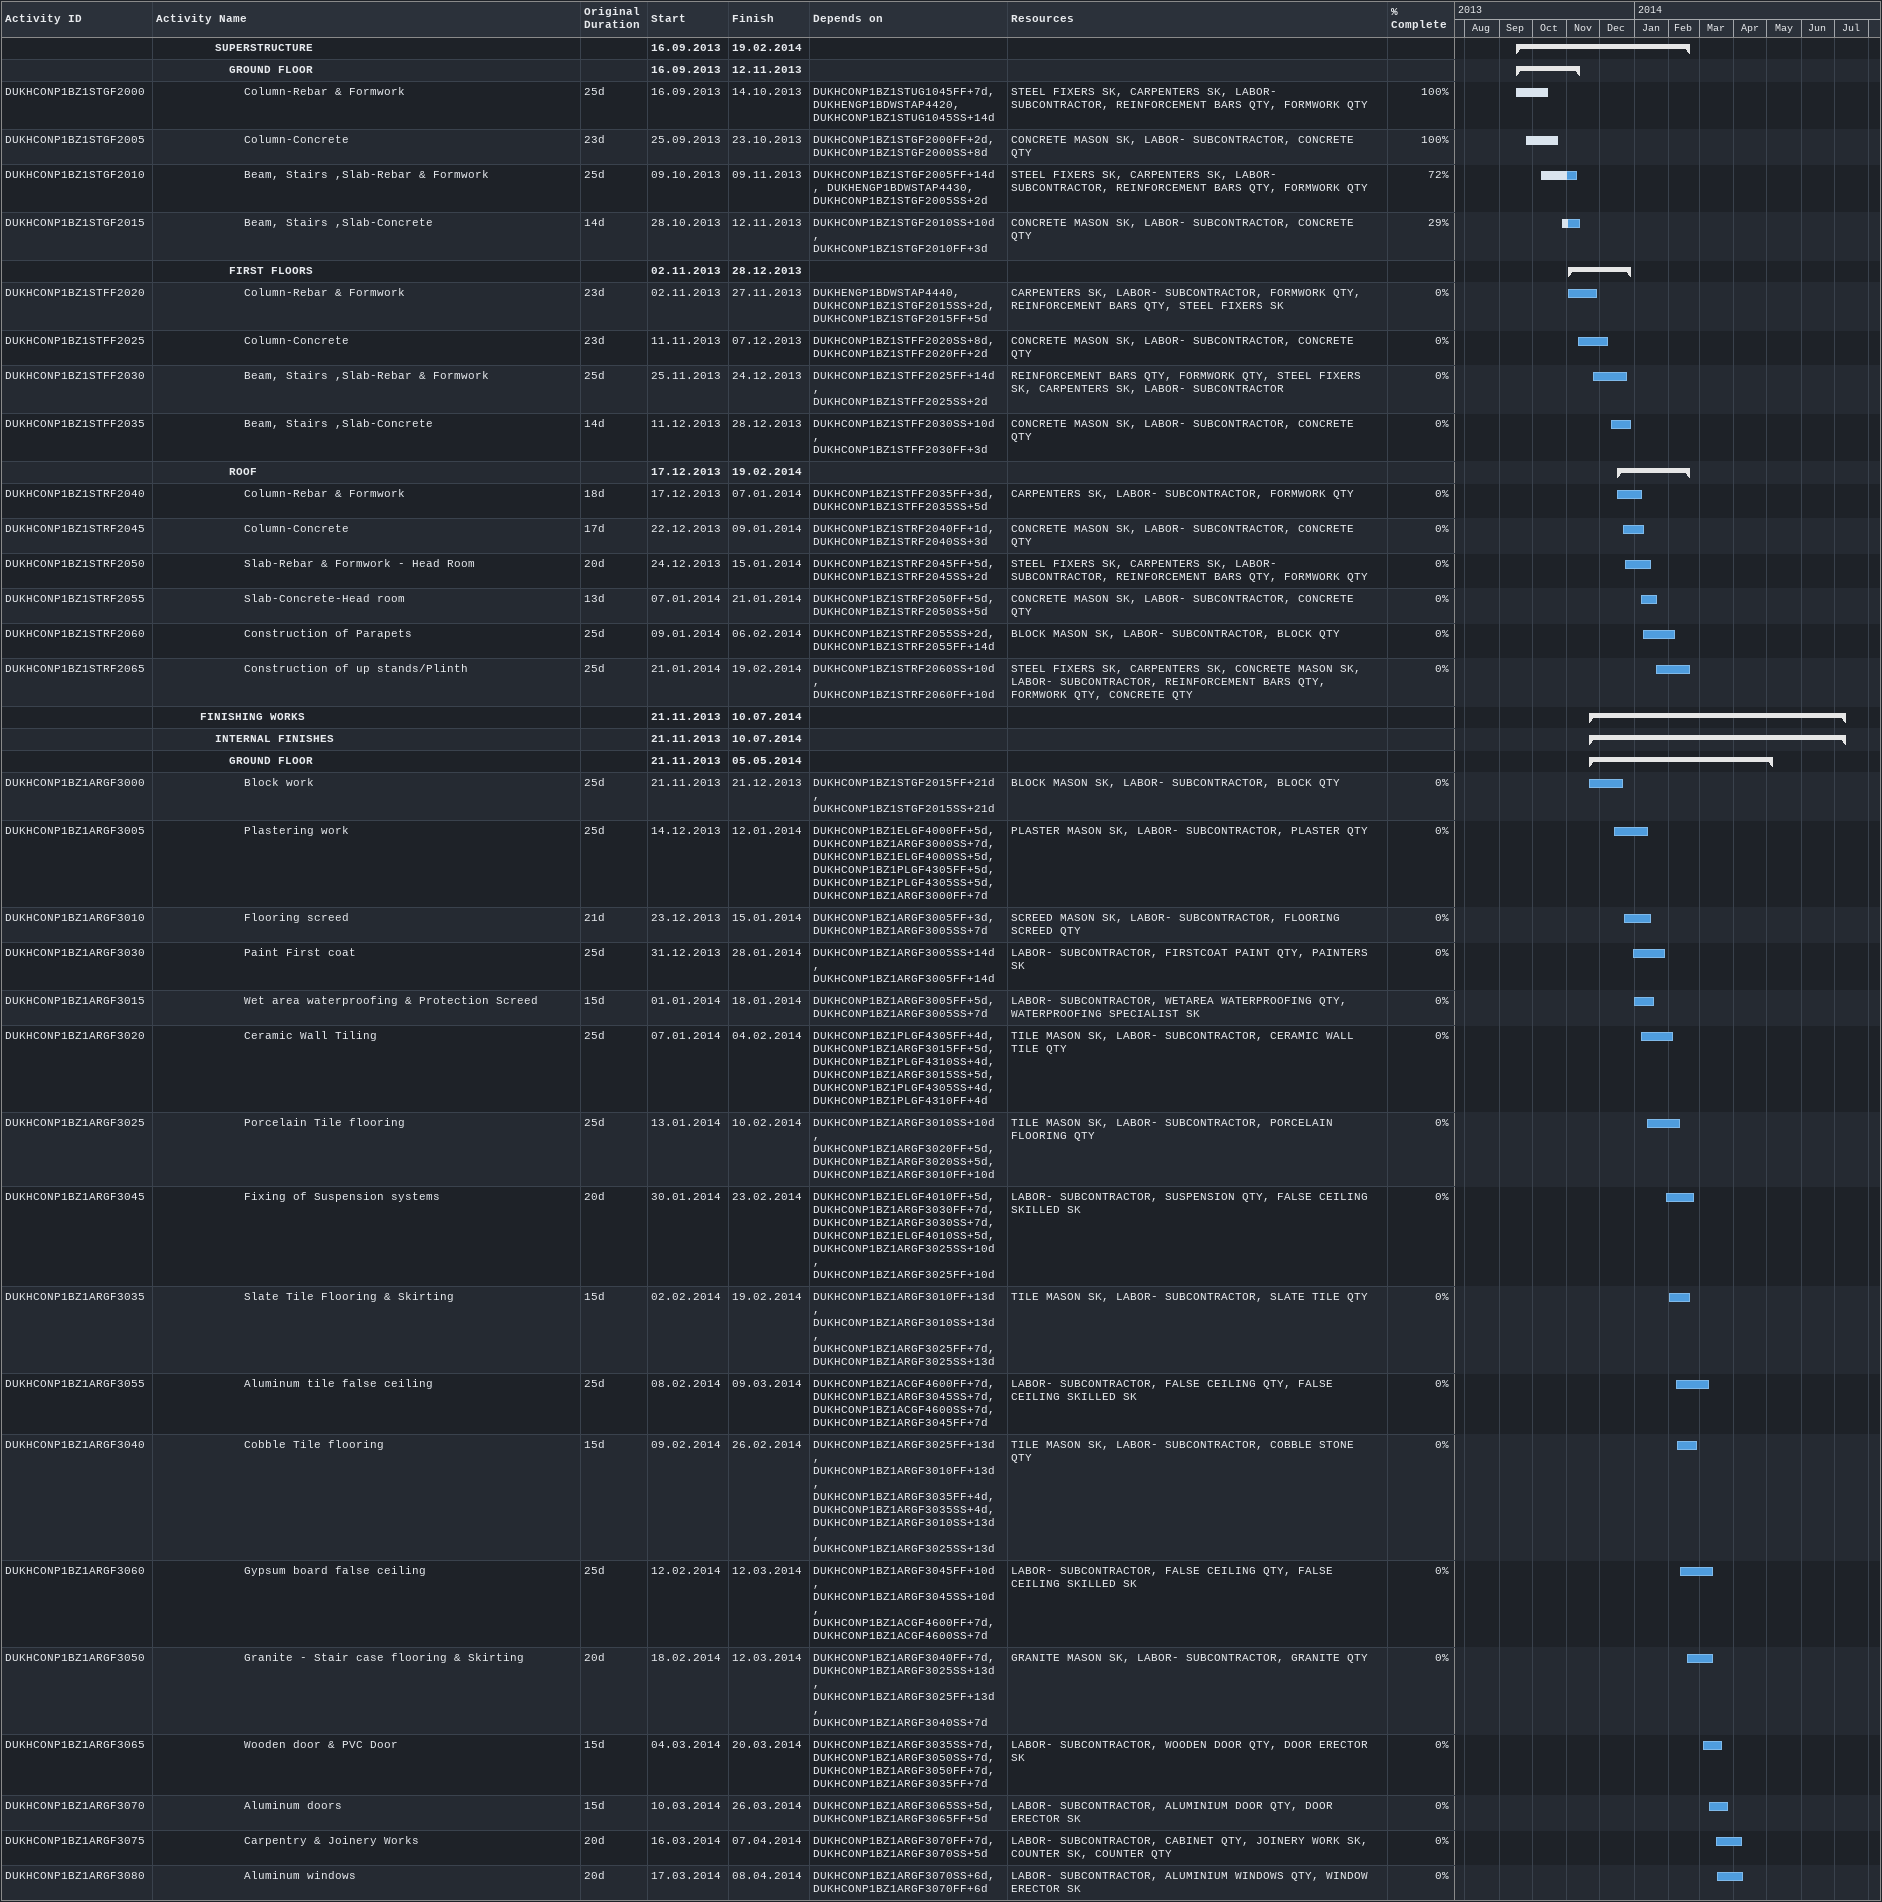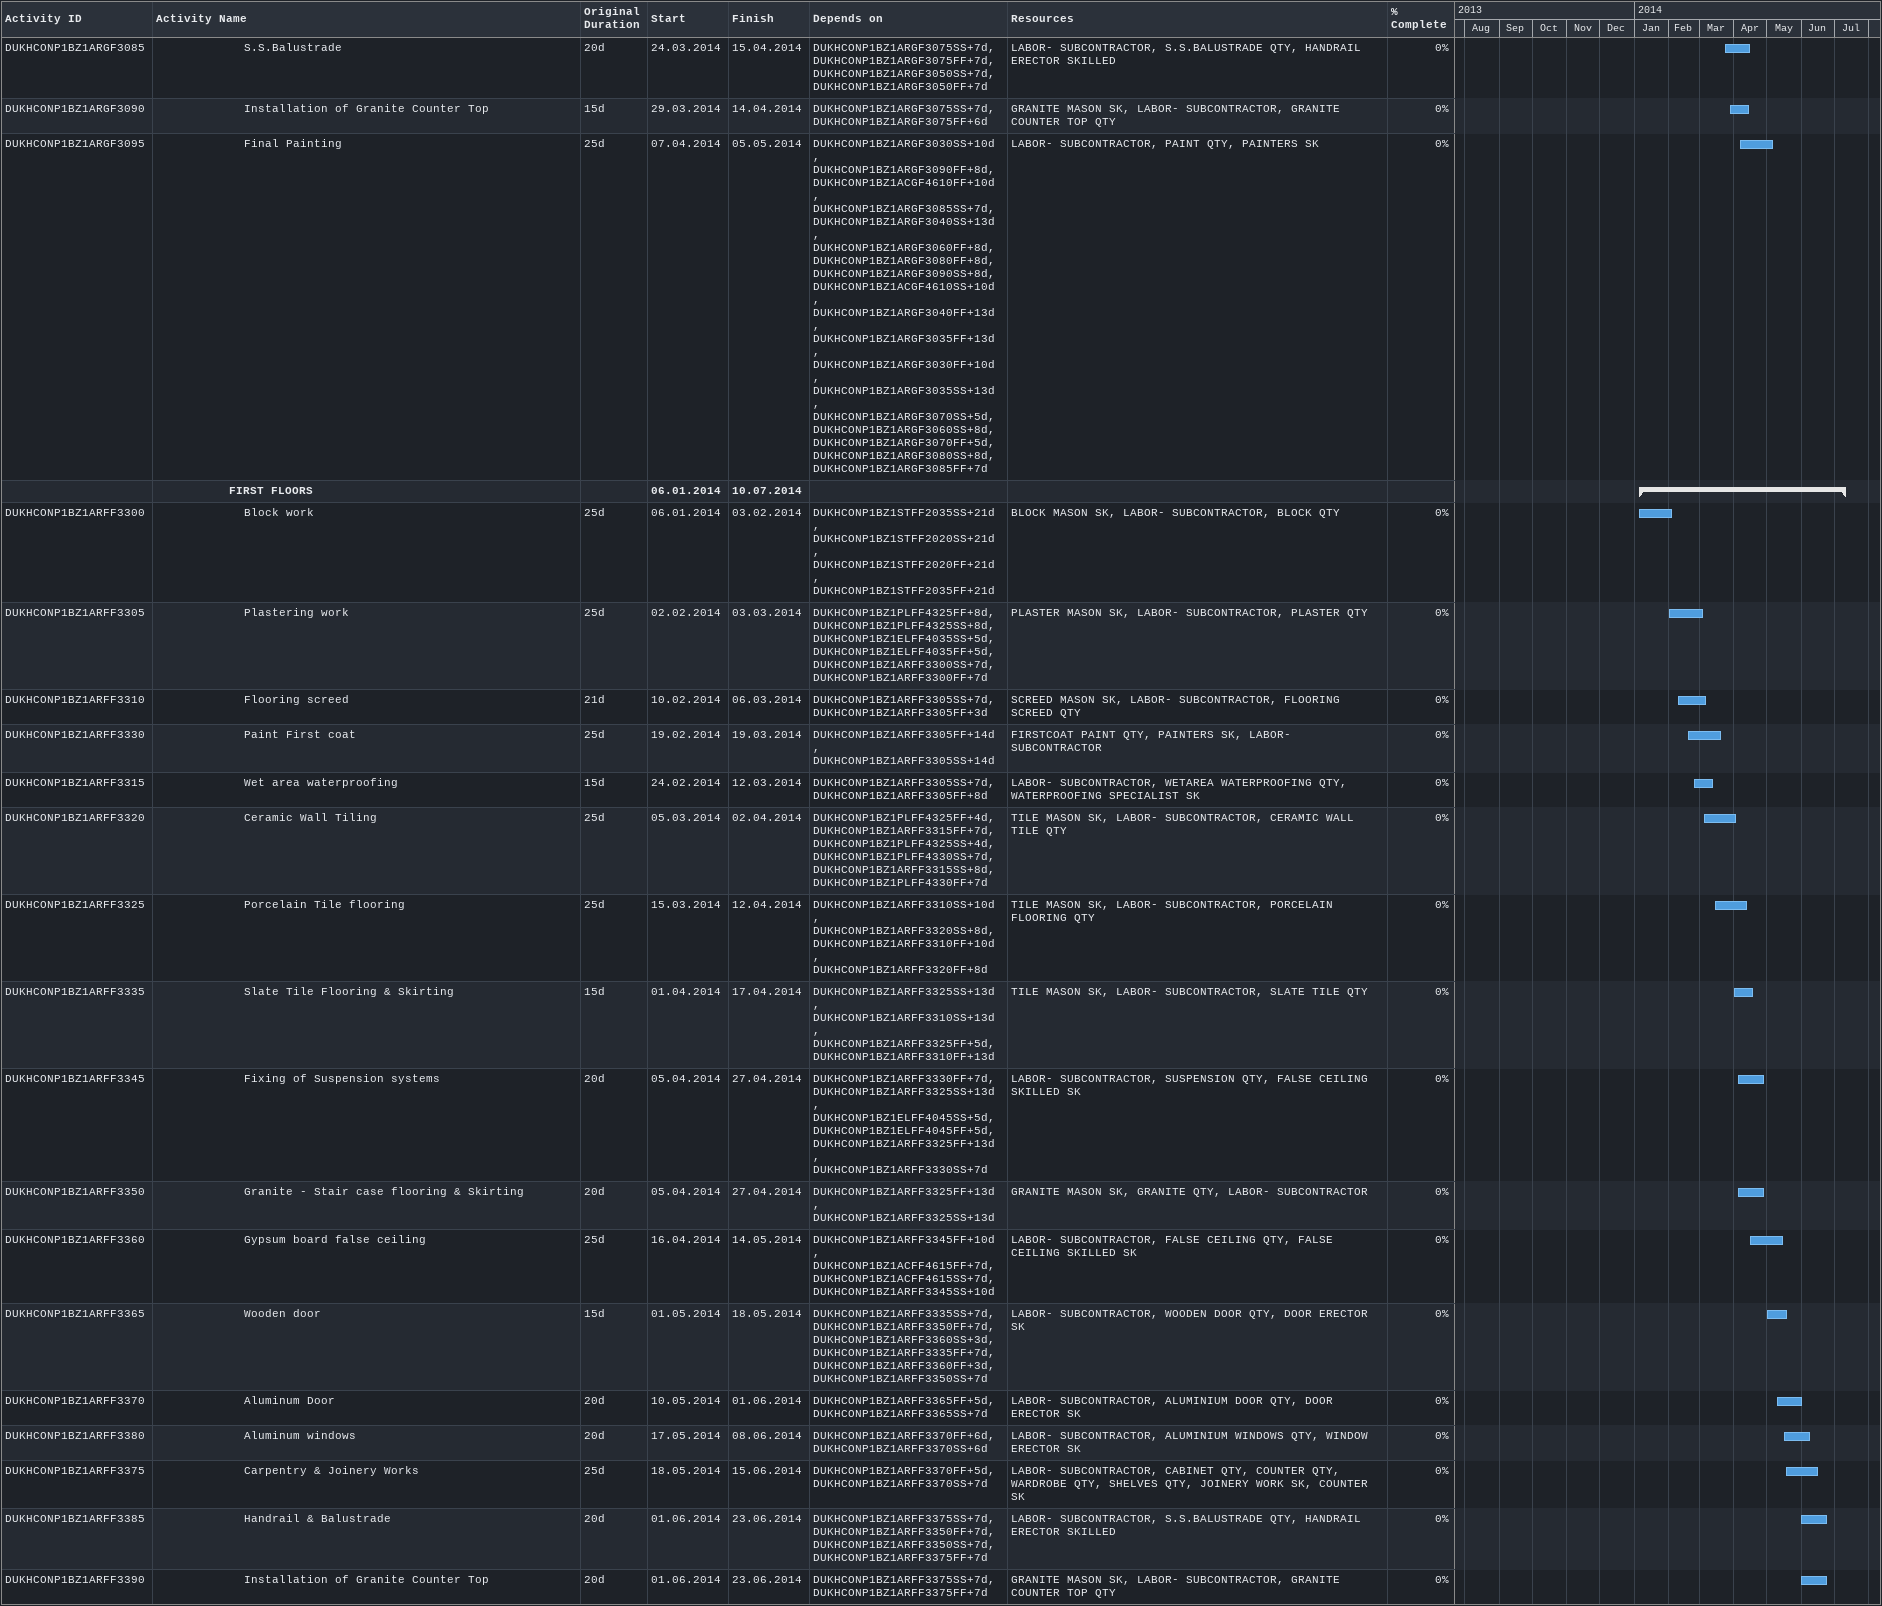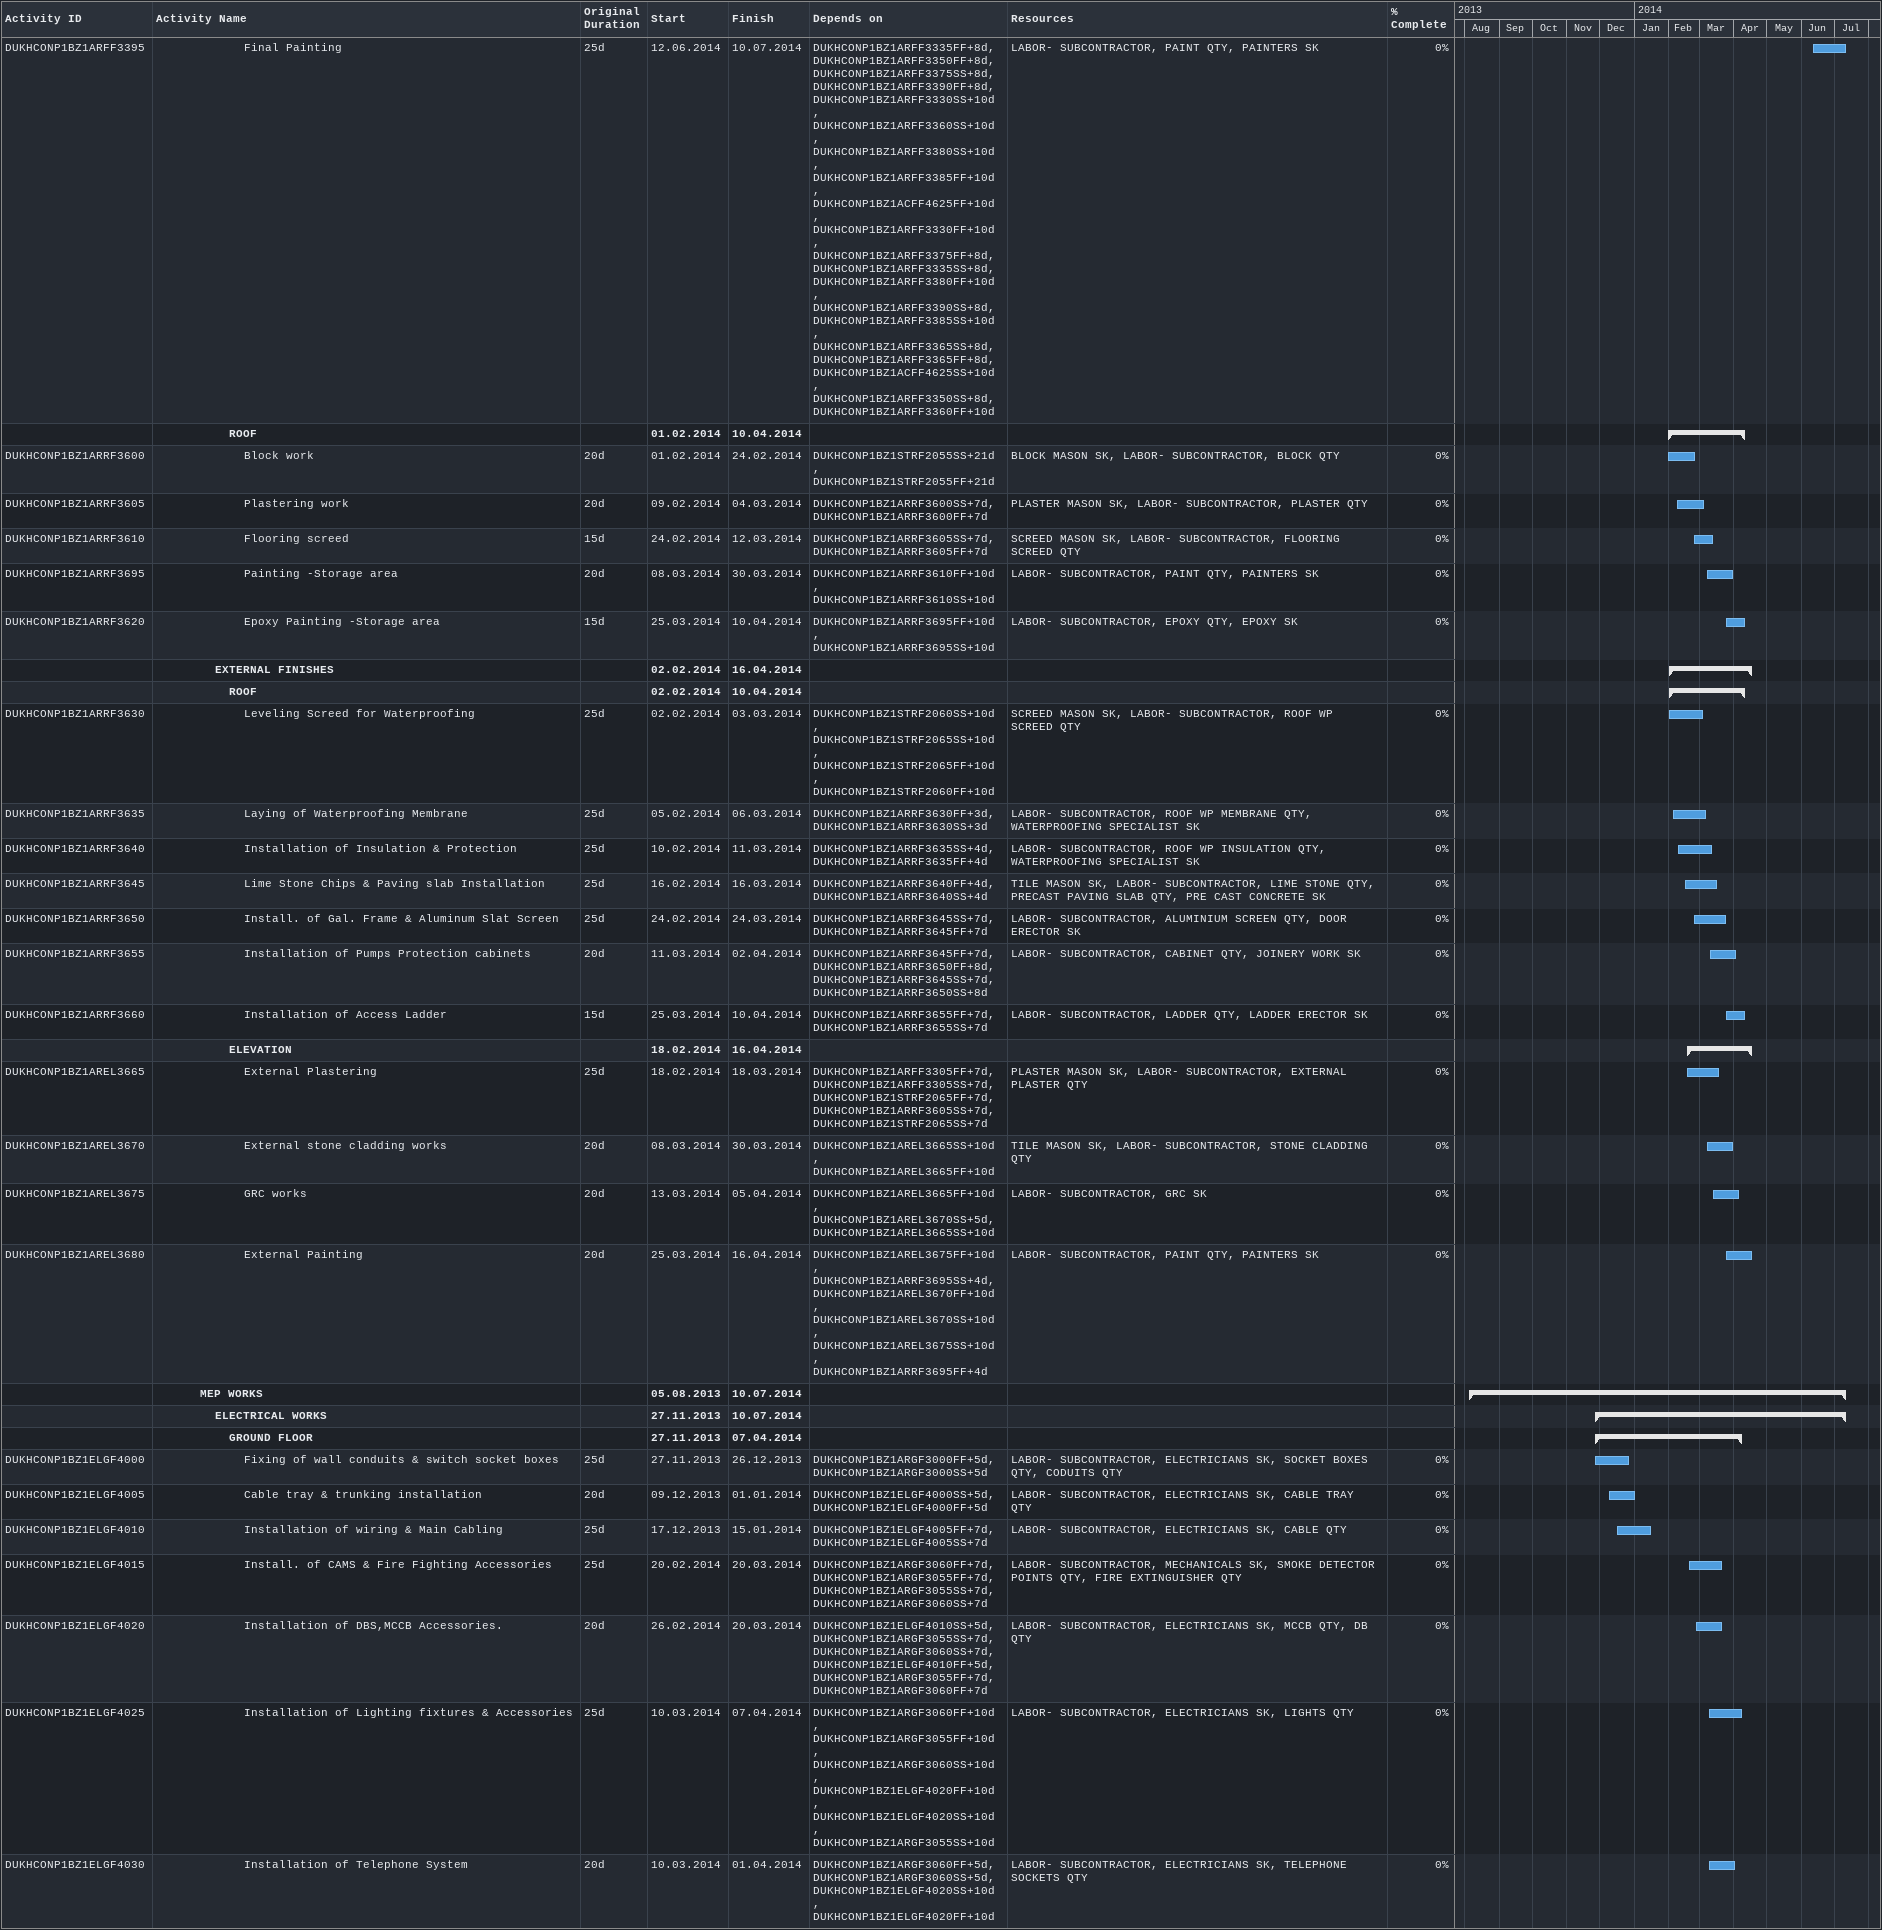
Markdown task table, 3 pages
| ID | Level | Task | Original duration | Start | Finish | Predecessors | Resources | % complete |
|---|---|---|---|---|---|---|---|---|
|  | 5 | **SUPERSTRUCTURE** |  | 2013-09-16 | 2014-02-19 |  |  |  |
|  | 6 | **GROUND FLOOR** |  | 2013-09-16 | 2013-11-12 |  |  |  |
| DUKHCONP1BZ1STGF2000 | 7 | Column-Rebar & Formwork | 25d | 2013-09-16 | 2013-10-14 | DUKHCONP1BZ1STUG1045FF+7d, DUKHENGP1BDWSTAP4420, DUKHCONP1BZ1STUG1045SS+14d | STEEL FIXERS SK, CARPENTERS SK, LABOR- SUBCONTRACTOR, REINFORCEMENT BARS QTY, FORMWORK QTY | 100 |
| DUKHCONP1BZ1STGF2005 | 7 | Column-Concrete | 23d | 2013-09-25 | 2013-10-23 | DUKHCONP1BZ1STGF2000FF+2d, DUKHCONP1BZ1STGF2000SS+8d | CONCRETE MASON SK, LABOR- SUBCONTRACTOR, CONCRETE QTY | 100 |
| DUKHCONP1BZ1STGF2010 | 7 | Beam, Stairs ,Slab-Rebar & Formwork | 25d | 2013-10-09 | 2013-11-09 | DUKHCONP1BZ1STGF2005FF+14d, DUKHENGP1BDWSTAP4430, DUKHCONP1BZ1STGF2005SS+2d | STEEL FIXERS SK, CARPENTERS SK, LABOR- SUBCONTRACTOR, REINFORCEMENT BARS QTY, FORMWORK QTY | 72 |
| DUKHCONP1BZ1STGF2015 | 7 | Beam, Stairs ,Slab-Concrete | 14d | 2013-10-28 | 2013-11-12 | DUKHCONP1BZ1STGF2010SS+10d, DUKHCONP1BZ1STGF2010FF+3d | CONCRETE MASON SK, LABOR- SUBCONTRACTOR, CONCRETE QTY | 29 |
|  | 6 | **FIRST FLOORS** |  | 2013-11-02 | 2013-12-28 |  |  |  |
| DUKHCONP1BZ1STFF2020 | 7 | Column-Rebar & Formwork | 23d | 2013-11-02 | 2013-11-27 | DUKHENGP1BDWSTAP4440, DUKHCONP1BZ1STGF2015SS+2d, DUKHCONP1BZ1STGF2015FF+5d | CARPENTERS SK, LABOR- SUBCONTRACTOR, FORMWORK QTY, REINFORCEMENT BARS QTY, STEEL FIXERS SK | 0 |
| DUKHCONP1BZ1STFF2025 | 7 | Column-Concrete | 23d | 2013-11-11 | 2013-12-07 | DUKHCONP1BZ1STFF2020SS+8d, DUKHCONP1BZ1STFF2020FF+2d | CONCRETE MASON SK, LABOR- SUBCONTRACTOR, CONCRETE QTY | 0 |
| DUKHCONP1BZ1STFF2030 | 7 | Beam, Stairs ,Slab-Rebar & Formwork | 25d | 2013-11-25 | 2013-12-24 | DUKHCONP1BZ1STFF2025FF+14d, DUKHCONP1BZ1STFF2025SS+2d | REINFORCEMENT BARS QTY, FORMWORK QTY, STEEL FIXERS SK, CARPENTERS SK, LABOR- SUBCONTRACTOR | 0 |
| DUKHCONP1BZ1STFF2035 | 7 | Beam, Stairs ,Slab-Concrete | 14d | 2013-12-11 | 2013-12-28 | DUKHCONP1BZ1STFF2030SS+10d, DUKHCONP1BZ1STFF2030FF+3d | CONCRETE MASON SK, LABOR- SUBCONTRACTOR, CONCRETE QTY | 0 |
|  | 6 | **ROOF** |  | 2013-12-17 | 2014-02-19 |  |  |  |
| DUKHCONP1BZ1STRF2040 | 7 | Column-Rebar & Formwork | 18d | 2013-12-17 | 2014-01-07 | DUKHCONP1BZ1STFF2035FF+3d, DUKHCONP1BZ1STFF2035SS+5d | CARPENTERS SK, LABOR- SUBCONTRACTOR, FORMWORK QTY | 0 |
| DUKHCONP1BZ1STRF2045 | 7 | Column-Concrete | 17d | 2013-12-22 | 2014-01-09 | DUKHCONP1BZ1STRF2040FF+1d, DUKHCONP1BZ1STRF2040SS+3d | CONCRETE MASON SK, LABOR- SUBCONTRACTOR, CONCRETE QTY | 0 |
| DUKHCONP1BZ1STRF2050 | 7 | Slab-Rebar & Formwork - Head Room | 20d | 2013-12-24 | 2014-01-15 | DUKHCONP1BZ1STRF2045FF+5d, DUKHCONP1BZ1STRF2045SS+2d | STEEL FIXERS SK, CARPENTERS SK, LABOR- SUBCONTRACTOR, REINFORCEMENT BARS QTY, FORMWORK QTY | 0 |
| DUKHCONP1BZ1STRF2055 | 7 | Slab-Concrete-Head room | 13d | 2014-01-07 | 2014-01-21 | DUKHCONP1BZ1STRF2050FF+5d, DUKHCONP1BZ1STRF2050SS+5d | CONCRETE MASON SK, LABOR- SUBCONTRACTOR, CONCRETE QTY | 0 |
| DUKHCONP1BZ1STRF2060 | 7 | Construction of Parapets | 25d | 2014-01-09 | 2014-02-06 | DUKHCONP1BZ1STRF2055SS+2d, DUKHCONP1BZ1STRF2055FF+14d | BLOCK MASON SK, LABOR- SUBCONTRACTOR, BLOCK QTY | 0 |
| DUKHCONP1BZ1STRF2065 | 7 | Construction of up stands/Plinth | 25d | 2014-01-21 | 2014-02-19 | DUKHCONP1BZ1STRF2060SS+10d, DUKHCONP1BZ1STRF2060FF+10d | STEEL FIXERS SK, CARPENTERS SK, CONCRETE MASON SK, LABOR- SUBCONTRACTOR, REINFORCEMENT BARS QTY, FORMWORK QTY, CONCRETE QTY | 0 |
|  | 4 | **FINISHING WORKS** |  | 2013-11-21 | 2014-07-10 |  |  |  |
|  | 5 | **INTERNAL FINISHES** |  | 2013-11-21 | 2014-07-10 |  |  |  |
|  | 6 | **GROUND FLOOR** |  | 2013-11-21 | 2014-05-05 |  |  |  |
| DUKHCONP1BZ1ARGF3000 | 7 | Block work | 25d | 2013-11-21 | 2013-12-21 | DUKHCONP1BZ1STGF2015FF+21d, DUKHCONP1BZ1STGF2015SS+21d | BLOCK MASON SK, LABOR- SUBCONTRACTOR, BLOCK QTY | 0 |
| DUKHCONP1BZ1ARGF3005 | 7 | Plastering work | 25d | 2013-12-14 | 2014-01-12 | DUKHCONP1BZ1ELGF4000FF+5d, DUKHCONP1BZ1ARGF3000SS+7d, DUKHCONP1BZ1ELGF4000SS+5d, DUKHCONP1BZ1PLGF4305FF+5d, DUKHCONP1BZ1PLGF4305SS+5d, DUKHCONP1BZ1ARGF3000FF+7d | PLASTER MASON SK, LABOR- SUBCONTRACTOR, PLASTER QTY | 0 |
| DUKHCONP1BZ1ARGF3010 | 7 | Flooring screed | 21d | 2013-12-23 | 2014-01-15 | DUKHCONP1BZ1ARGF3005FF+3d, DUKHCONP1BZ1ARGF3005SS+7d | SCREED MASON SK, LABOR- SUBCONTRACTOR, FLOORING SCREED QTY | 0 |
| DUKHCONP1BZ1ARGF3030 | 7 | Paint First coat | 25d | 2013-12-31 | 2014-01-28 | DUKHCONP1BZ1ARGF3005SS+14d, DUKHCONP1BZ1ARGF3005FF+14d | LABOR- SUBCONTRACTOR, FIRSTCOAT PAINT QTY, PAINTERS SK | 0 |
| DUKHCONP1BZ1ARGF3015 | 7 | Wet area waterproofing & Protection Screed | 15d | 2014-01-01 | 2014-01-18 | DUKHCONP1BZ1ARGF3005FF+5d, DUKHCONP1BZ1ARGF3005SS+7d | LABOR- SUBCONTRACTOR, WETAREA WATERPROOFING QTY, WATERPROOFING SPECIALIST SK | 0 |
| DUKHCONP1BZ1ARGF3020 | 7 | Ceramic Wall Tiling | 25d | 2014-01-07 | 2014-02-04 | DUKHCONP1BZ1PLGF4305FF+4d, DUKHCONP1BZ1ARGF3015FF+5d, DUKHCONP1BZ1PLGF4310SS+4d, DUKHCONP1BZ1ARGF3015SS+5d, DUKHCONP1BZ1PLGF4305SS+4d, DUKHCONP1BZ1PLGF4310FF+4d | TILE MASON SK, LABOR- SUBCONTRACTOR, CERAMIC WALL TILE QTY | 0 |
| DUKHCONP1BZ1ARGF3025 | 7 | Porcelain Tile flooring | 25d | 2014-01-13 | 2014-02-10 | DUKHCONP1BZ1ARGF3010SS+10d, DUKHCONP1BZ1ARGF3020FF+5d, DUKHCONP1BZ1ARGF3020SS+5d, DUKHCONP1BZ1ARGF3010FF+10d | TILE MASON SK, LABOR- SUBCONTRACTOR, PORCELAIN FLOORING QTY | 0 |
| DUKHCONP1BZ1ARGF3045 | 7 | Fixing of Suspension systems | 20d | 2014-01-30 | 2014-02-23 | DUKHCONP1BZ1ELGF4010FF+5d, DUKHCONP1BZ1ARGF3030FF+7d, DUKHCONP1BZ1ARGF3030SS+7d, DUKHCONP1BZ1ELGF4010SS+5d, DUKHCONP1BZ1ARGF3025SS+10d, DUKHCONP1BZ1ARGF3025FF+10d | LABOR- SUBCONTRACTOR, SUSPENSION QTY, FALSE CEILING SKILLED SK | 0 |
| DUKHCONP1BZ1ARGF3035 | 7 | Slate Tile Flooring & Skirting | 15d | 2014-02-02 | 2014-02-19 | DUKHCONP1BZ1ARGF3010FF+13d, DUKHCONP1BZ1ARGF3010SS+13d, DUKHCONP1BZ1ARGF3025FF+7d, DUKHCONP1BZ1ARGF3025SS+13d | TILE MASON SK, LABOR- SUBCONTRACTOR, SLATE TILE QTY | 0 |
| DUKHCONP1BZ1ARGF3055 | 7 | Aluminum tile false ceiling | 25d | 2014-02-08 | 2014-03-09 | DUKHCONP1BZ1ACGF4600FF+7d, DUKHCONP1BZ1ARGF3045SS+7d, DUKHCONP1BZ1ACGF4600SS+7d, DUKHCONP1BZ1ARGF3045FF+7d | LABOR- SUBCONTRACTOR, FALSE CEILING QTY, FALSE CEILING SKILLED SK | 0 |
| DUKHCONP1BZ1ARGF3040 | 7 | Cobble Tile flooring | 15d | 2014-02-09 | 2014-02-26 | DUKHCONP1BZ1ARGF3025FF+13d, DUKHCONP1BZ1ARGF3010FF+13d, DUKHCONP1BZ1ARGF3035FF+4d, DUKHCONP1BZ1ARGF3035SS+4d, DUKHCONP1BZ1ARGF3010SS+13d, DUKHCONP1BZ1ARGF3025SS+13d | TILE MASON SK, LABOR- SUBCONTRACTOR, COBBLE STONE QTY | 0 |
| DUKHCONP1BZ1ARGF3060 | 7 | Gypsum board false ceiling | 25d | 2014-02-12 | 2014-03-12 | DUKHCONP1BZ1ARGF3045FF+10d, DUKHCONP1BZ1ARGF3045SS+10d, DUKHCONP1BZ1ACGF4600FF+7d, DUKHCONP1BZ1ACGF4600SS+7d | LABOR- SUBCONTRACTOR, FALSE CEILING QTY, FALSE CEILING SKILLED SK | 0 |
| DUKHCONP1BZ1ARGF3050 | 7 | Granite - Stair case flooring & Skirting | 20d | 2014-02-18 | 2014-03-12 | DUKHCONP1BZ1ARGF3040FF+7d, DUKHCONP1BZ1ARGF3025SS+13d, DUKHCONP1BZ1ARGF3025FF+13d, DUKHCONP1BZ1ARGF3040SS+7d | GRANITE MASON SK, LABOR- SUBCONTRACTOR, GRANITE QTY | 0 |
| DUKHCONP1BZ1ARGF3065 | 7 | Wooden door & PVC Door | 15d | 2014-03-04 | 2014-03-20 | DUKHCONP1BZ1ARGF3035SS+7d, DUKHCONP1BZ1ARGF3050SS+7d, DUKHCONP1BZ1ARGF3050FF+7d, DUKHCONP1BZ1ARGF3035FF+7d | LABOR- SUBCONTRACTOR, WOODEN DOOR QTY, DOOR ERECTOR SK | 0 |
| DUKHCONP1BZ1ARGF3070 | 7 | Aluminum doors | 15d | 2014-03-10 | 2014-03-26 | DUKHCONP1BZ1ARGF3065SS+5d, DUKHCONP1BZ1ARGF3065FF+5d | LABOR- SUBCONTRACTOR, ALUMINIUM DOOR QTY, DOOR ERECTOR SK | 0 |
| DUKHCONP1BZ1ARGF3075 | 7 | Carpentry & Joinery Works | 20d | 2014-03-16 | 2014-04-07 | DUKHCONP1BZ1ARGF3070FF+7d, DUKHCONP1BZ1ARGF3070SS+5d | LABOR- SUBCONTRACTOR, CABINET QTY, JOINERY WORK SK, COUNTER SK, COUNTER QTY | 0 |
| DUKHCONP1BZ1ARGF3080 | 7 | Aluminum windows | 20d | 2014-03-17 | 2014-04-08 | DUKHCONP1BZ1ARGF3070SS+6d, DUKHCONP1BZ1ARGF3070FF+6d | LABOR- SUBCONTRACTOR, ALUMINIUM WINDOWS QTY, WINDOW ERECTOR SK | 0 |
| DUKHCONP1BZ1ARGF3085 | 7 | S.S.Balustrade | 20d | 2014-03-24 | 2014-04-15 | DUKHCONP1BZ1ARGF3075SS+7d, DUKHCONP1BZ1ARGF3075FF+7d, DUKHCONP1BZ1ARGF3050SS+7d, DUKHCONP1BZ1ARGF3050FF+7d | LABOR- SUBCONTRACTOR, S.S.BALUSTRADE QTY, HANDRAIL ERECTOR SKILLED | 0 |
| DUKHCONP1BZ1ARGF3090 | 7 | Installation of Granite Counter Top | 15d | 2014-03-29 | 2014-04-14 | DUKHCONP1BZ1ARGF3075SS+7d, DUKHCONP1BZ1ARGF3075FF+6d | GRANITE MASON SK, LABOR- SUBCONTRACTOR, GRANITE COUNTER TOP QTY | 0 |
| DUKHCONP1BZ1ARGF3095 | 7 | Final Painting | 25d | 2014-04-07 | 2014-05-05 | DUKHCONP1BZ1ARGF3030SS+10d, DUKHCONP1BZ1ARGF3090FF+8d, DUKHCONP1BZ1ACGF4610FF+10d, DUKHCONP1BZ1ARGF3085SS+7d, DUKHCONP1BZ1ARGF3040SS+13d, DUKHCONP1BZ1ARGF3060FF+8d, DUKHCONP1BZ1ARGF3080FF+8d, DUKHCONP1BZ1ARGF3090SS+8d, DUKHCONP1BZ1ACGF4610SS+10d, DUKHCONP1BZ1ARGF3040FF+13d, DUKHCONP1BZ1ARGF3035FF+13d, DUKHCONP1BZ1ARGF3030FF+10d, DUKHCONP1BZ1ARGF3035SS+13d, DUKHCONP1BZ1ARGF3070SS+5d, DUKHCONP1BZ1ARGF3060SS+8d, DUKHCONP1BZ1ARGF3070FF+5d, DUKHCONP1BZ1ARGF3080SS+8d, DUKHCONP1BZ1ARGF3085FF+7d | LABOR- SUBCONTRACTOR, PAINT QTY, PAINTERS SK | 0 |
|  | 6 | **FIRST FLOORS** |  | 2014-01-06 | 2014-07-10 |  |  |  |
| DUKHCONP1BZ1ARFF3300 | 7 | Block work | 25d | 2014-01-06 | 2014-02-03 | DUKHCONP1BZ1STFF2035SS+21d, DUKHCONP1BZ1STFF2020SS+21d, DUKHCONP1BZ1STFF2020FF+21d, DUKHCONP1BZ1STFF2035FF+21d | BLOCK MASON SK, LABOR- SUBCONTRACTOR, BLOCK QTY | 0 |
| DUKHCONP1BZ1ARFF3305 | 7 | Plastering work | 25d | 2014-02-02 | 2014-03-03 | DUKHCONP1BZ1PLFF4325FF+8d, DUKHCONP1BZ1PLFF4325SS+8d, DUKHCONP1BZ1ELFF4035SS+5d, DUKHCONP1BZ1ELFF4035FF+5d, DUKHCONP1BZ1ARFF3300SS+7d, DUKHCONP1BZ1ARFF3300FF+7d | PLASTER MASON SK, LABOR- SUBCONTRACTOR, PLASTER QTY | 0 |
| DUKHCONP1BZ1ARFF3310 | 7 | Flooring screed | 21d | 2014-02-10 | 2014-03-06 | DUKHCONP1BZ1ARFF3305SS+7d, DUKHCONP1BZ1ARFF3305FF+3d | SCREED MASON SK, LABOR- SUBCONTRACTOR, FLOORING SCREED QTY | 0 |
| DUKHCONP1BZ1ARFF3330 | 7 | Paint First coat | 25d | 2014-02-19 | 2014-03-19 | DUKHCONP1BZ1ARFF3305FF+14d, DUKHCONP1BZ1ARFF3305SS+14d | FIRSTCOAT PAINT QTY, PAINTERS SK, LABOR- SUBCONTRACTOR | 0 |
| DUKHCONP1BZ1ARFF3315 | 7 | Wet area waterproofing | 15d | 2014-02-24 | 2014-03-12 | DUKHCONP1BZ1ARFF3305SS+7d, DUKHCONP1BZ1ARFF3305FF+8d | LABOR- SUBCONTRACTOR, WETAREA WATERPROOFING QTY, WATERPROOFING SPECIALIST SK | 0 |
| DUKHCONP1BZ1ARFF3320 | 7 | Ceramic Wall Tiling | 25d | 2014-03-05 | 2014-04-02 | DUKHCONP1BZ1PLFF4325FF+4d, DUKHCONP1BZ1ARFF3315FF+7d, DUKHCONP1BZ1PLFF4325SS+4d, DUKHCONP1BZ1PLFF4330SS+7d, DUKHCONP1BZ1ARFF3315SS+8d, DUKHCONP1BZ1PLFF4330FF+7d | TILE MASON SK, LABOR- SUBCONTRACTOR, CERAMIC WALL TILE QTY | 0 |
| DUKHCONP1BZ1ARFF3325 | 7 | Porcelain Tile flooring | 25d | 2014-03-15 | 2014-04-12 | DUKHCONP1BZ1ARFF3310SS+10d, DUKHCONP1BZ1ARFF3320SS+8d, DUKHCONP1BZ1ARFF3310FF+10d, DUKHCONP1BZ1ARFF3320FF+8d | TILE MASON SK, LABOR- SUBCONTRACTOR, PORCELAIN FLOORING QTY | 0 |
| DUKHCONP1BZ1ARFF3335 | 7 | Slate Tile Flooring & Skirting | 15d | 2014-04-01 | 2014-04-17 | DUKHCONP1BZ1ARFF3325SS+13d, DUKHCONP1BZ1ARFF3310SS+13d, DUKHCONP1BZ1ARFF3325FF+5d, DUKHCONP1BZ1ARFF3310FF+13d | TILE MASON SK, LABOR- SUBCONTRACTOR, SLATE TILE QTY | 0 |
| DUKHCONP1BZ1ARFF3345 | 7 | Fixing of Suspension systems | 20d | 2014-04-05 | 2014-04-27 | DUKHCONP1BZ1ARFF3330FF+7d, DUKHCONP1BZ1ARFF3325SS+13d, DUKHCONP1BZ1ELFF4045SS+5d, DUKHCONP1BZ1ELFF4045FF+5d, DUKHCONP1BZ1ARFF3325FF+13d, DUKHCONP1BZ1ARFF3330SS+7d | LABOR- SUBCONTRACTOR, SUSPENSION QTY, FALSE CEILING SKILLED SK | 0 |
| DUKHCONP1BZ1ARFF3350 | 7 | Granite - Stair case flooring & Skirting | 20d | 2014-04-05 | 2014-04-27 | DUKHCONP1BZ1ARFF3325FF+13d, DUKHCONP1BZ1ARFF3325SS+13d | GRANITE MASON SK, GRANITE QTY, LABOR- SUBCONTRACTOR | 0 |
| DUKHCONP1BZ1ARFF3360 | 7 | Gypsum board false ceiling | 25d | 2014-04-16 | 2014-05-14 | DUKHCONP1BZ1ARFF3345FF+10d, DUKHCONP1BZ1ACFF4615FF+7d, DUKHCONP1BZ1ACFF4615SS+7d, DUKHCONP1BZ1ARFF3345SS+10d | LABOR- SUBCONTRACTOR, FALSE CEILING QTY, FALSE CEILING SKILLED SK | 0 |
| DUKHCONP1BZ1ARFF3365 | 7 | Wooden door | 15d | 2014-05-01 | 2014-05-18 | DUKHCONP1BZ1ARFF3335SS+7d, DUKHCONP1BZ1ARFF3350FF+7d, DUKHCONP1BZ1ARFF3360SS+3d, DUKHCONP1BZ1ARFF3335FF+7d, DUKHCONP1BZ1ARFF3360FF+3d, DUKHCONP1BZ1ARFF3350SS+7d | LABOR- SUBCONTRACTOR, WOODEN DOOR QTY, DOOR ERECTOR SK | 0 |
| DUKHCONP1BZ1ARFF3370 | 7 | Aluminum Door | 20d | 2014-05-10 | 2014-06-01 | DUKHCONP1BZ1ARFF3365FF+5d, DUKHCONP1BZ1ARFF3365SS+7d | LABOR- SUBCONTRACTOR, ALUMINIUM DOOR QTY, DOOR ERECTOR SK | 0 |
| DUKHCONP1BZ1ARFF3380 | 7 | Aluminum windows | 20d | 2014-05-17 | 2014-06-08 | DUKHCONP1BZ1ARFF3370FF+6d, DUKHCONP1BZ1ARFF3370SS+6d | LABOR- SUBCONTRACTOR, ALUMINIUM WINDOWS QTY, WINDOW ERECTOR SK | 0 |
| DUKHCONP1BZ1ARFF3375 | 7 | Carpentry & Joinery Works | 25d | 2014-05-18 | 2014-06-15 | DUKHCONP1BZ1ARFF3370FF+5d, DUKHCONP1BZ1ARFF3370SS+7d | LABOR- SUBCONTRACTOR, CABINET QTY, COUNTER QTY, WARDROBE QTY, SHELVES QTY, JOINERY WORK SK, COUNTER SK | 0 |
| DUKHCONP1BZ1ARFF3385 | 7 | Handrail & Balustrade | 20d | 2014-06-01 | 2014-06-23 | DUKHCONP1BZ1ARFF3375SS+7d, DUKHCONP1BZ1ARFF3350FF+7d, DUKHCONP1BZ1ARFF3350SS+7d, DUKHCONP1BZ1ARFF3375FF+7d | LABOR- SUBCONTRACTOR, S.S.BALUSTRADE QTY, HANDRAIL ERECTOR SKILLED | 0 |
| DUKHCONP1BZ1ARFF3390 | 7 | Installation of Granite Counter Top | 20d | 2014-06-01 | 2014-06-23 | DUKHCONP1BZ1ARFF3375SS+7d, DUKHCONP1BZ1ARFF3375FF+7d | GRANITE MASON SK, LABOR- SUBCONTRACTOR, GRANITE COUNTER TOP QTY | 0 |
| DUKHCONP1BZ1ARFF3395 | 7 | Final Painting | 25d | 2014-06-12 | 2014-07-10 | DUKHCONP1BZ1ARFF3335FF+8d, DUKHCONP1BZ1ARFF3350FF+8d, DUKHCONP1BZ1ARFF3375SS+8d, DUKHCONP1BZ1ARFF3390FF+8d, DUKHCONP1BZ1ARFF3330SS+10d, DUKHCONP1BZ1ARFF3360SS+10d, DUKHCONP1BZ1ARFF3380SS+10d, DUKHCONP1BZ1ARFF3385FF+10d, DUKHCONP1BZ1ACFF4625FF+10d, DUKHCONP1BZ1ARFF3330FF+10d, DUKHCONP1BZ1ARFF3375FF+8d, DUKHCONP1BZ1ARFF3335SS+8d, DUKHCONP1BZ1ARFF3380FF+10d, DUKHCONP1BZ1ARFF3390SS+8d, DUKHCONP1BZ1ARFF3385SS+10d, DUKHCONP1BZ1ARFF3365SS+8d, DUKHCONP1BZ1ARFF3365FF+8d, DUKHCONP1BZ1ACFF4625SS+10d, DUKHCONP1BZ1ARFF3350SS+8d, DUKHCONP1BZ1ARFF3360FF+10d | LABOR- SUBCONTRACTOR, PAINT QTY, PAINTERS SK | 0 |
|  | 6 | **ROOF** |  | 2014-02-01 | 2014-04-10 |  |  |  |
| DUKHCONP1BZ1ARRF3600 | 7 | Block work | 20d | 2014-02-01 | 2014-02-24 | DUKHCONP1BZ1STRF2055SS+21d, DUKHCONP1BZ1STRF2055FF+21d | BLOCK MASON SK, LABOR- SUBCONTRACTOR, BLOCK QTY | 0 |
| DUKHCONP1BZ1ARRF3605 | 7 | Plastering work | 20d | 2014-02-09 | 2014-03-04 | DUKHCONP1BZ1ARRF3600SS+7d, DUKHCONP1BZ1ARRF3600FF+7d | PLASTER MASON SK, LABOR- SUBCONTRACTOR, PLASTER QTY | 0 |
| DUKHCONP1BZ1ARRF3610 | 7 | Flooring screed | 15d | 2014-02-24 | 2014-03-12 | DUKHCONP1BZ1ARRF3605SS+7d, DUKHCONP1BZ1ARRF3605FF+7d | SCREED MASON SK, LABOR- SUBCONTRACTOR, FLOORING SCREED QTY | 0 |
| DUKHCONP1BZ1ARRF3695 | 7 | Painting -Storage area | 20d | 2014-03-08 | 2014-03-30 | DUKHCONP1BZ1ARRF3610FF+10d, DUKHCONP1BZ1ARRF3610SS+10d | LABOR- SUBCONTRACTOR, PAINT QTY, PAINTERS SK | 0 |
| DUKHCONP1BZ1ARRF3620 | 7 | Epoxy Painting -Storage area | 15d | 2014-03-25 | 2014-04-10 | DUKHCONP1BZ1ARRF3695FF+10d, DUKHCONP1BZ1ARRF3695SS+10d | LABOR- SUBCONTRACTOR, EPOXY QTY, EPOXY SK | 0 |
|  | 5 | **EXTERNAL FINISHES** |  | 2014-02-02 | 2014-04-16 |  |  |  |
|  | 6 | **ROOF** |  | 2014-02-02 | 2014-04-10 |  |  |  |
| DUKHCONP1BZ1ARRF3630 | 7 | Leveling Screed for Waterproofing | 25d | 2014-02-02 | 2014-03-03 | DUKHCONP1BZ1STRF2060SS+10d, DUKHCONP1BZ1STRF2065SS+10d, DUKHCONP1BZ1STRF2065FF+10d, DUKHCONP1BZ1STRF2060FF+10d | SCREED MASON SK, LABOR- SUBCONTRACTOR, ROOF WP SCREED QTY | 0 |
| DUKHCONP1BZ1ARRF3635 | 7 | Laying of Waterproofing Membrane | 25d | 2014-02-05 | 2014-03-06 | DUKHCONP1BZ1ARRF3630FF+3d, DUKHCONP1BZ1ARRF3630SS+3d | LABOR- SUBCONTRACTOR, ROOF WP MEMBRANE QTY, WATERPROOFING SPECIALIST SK | 0 |
| DUKHCONP1BZ1ARRF3640 | 7 | Installation of Insulation & Protection | 25d | 2014-02-10 | 2014-03-11 | DUKHCONP1BZ1ARRF3635SS+4d, DUKHCONP1BZ1ARRF3635FF+4d | LABOR- SUBCONTRACTOR, ROOF WP INSULATION QTY, WATERPROOFING SPECIALIST SK | 0 |
| DUKHCONP1BZ1ARRF3645 | 7 | Lime Stone Chips & Paving slab Installation | 25d | 2014-02-16 | 2014-03-16 | DUKHCONP1BZ1ARRF3640FF+4d, DUKHCONP1BZ1ARRF3640SS+4d | TILE MASON SK, LABOR- SUBCONTRACTOR, LIME STONE QTY, PRECAST PAVING SLAB QTY, PRE CAST CONCRETE SK | 0 |
| DUKHCONP1BZ1ARRF3650 | 7 | Install. of Gal. Frame & Aluminum Slat Screen | 25d | 2014-02-24 | 2014-03-24 | DUKHCONP1BZ1ARRF3645SS+7d, DUKHCONP1BZ1ARRF3645FF+7d | LABOR- SUBCONTRACTOR, ALUMINIUM SCREEN QTY, DOOR ERECTOR SK | 0 |
| DUKHCONP1BZ1ARRF3655 | 7 | Installation of Pumps Protection cabinets | 20d | 2014-03-11 | 2014-04-02 | DUKHCONP1BZ1ARRF3645FF+7d, DUKHCONP1BZ1ARRF3650FF+8d, DUKHCONP1BZ1ARRF3645SS+7d, DUKHCONP1BZ1ARRF3650SS+8d | LABOR- SUBCONTRACTOR, CABINET QTY, JOINERY WORK SK | 0 |
| DUKHCONP1BZ1ARRF3660 | 7 | Installation of Access Ladder | 15d | 2014-03-25 | 2014-04-10 | DUKHCONP1BZ1ARRF3655FF+7d, DUKHCONP1BZ1ARRF3655SS+7d | LABOR- SUBCONTRACTOR, LADDER QTY, LADDER ERECTOR SK | 0 |
|  | 6 | **ELEVATION** |  | 2014-02-18 | 2014-04-16 |  |  |  |
| DUKHCONP1BZ1AREL3665 | 7 | External Plastering | 25d | 2014-02-18 | 2014-03-18 | DUKHCONP1BZ1ARFF3305FF+7d, DUKHCONP1BZ1ARFF3305SS+7d, DUKHCONP1BZ1STRF2065FF+7d, DUKHCONP1BZ1ARRF3605SS+7d, DUKHCONP1BZ1STRF2065SS+7d | PLASTER MASON SK, LABOR- SUBCONTRACTOR, EXTERNAL PLASTER QTY | 0 |
| DUKHCONP1BZ1AREL3670 | 7 | External stone cladding works | 20d | 2014-03-08 | 2014-03-30 | DUKHCONP1BZ1AREL3665SS+10d, DUKHCONP1BZ1AREL3665FF+10d | TILE MASON SK, LABOR- SUBCONTRACTOR, STONE CLADDING QTY | 0 |
| DUKHCONP1BZ1AREL3675 | 7 | GRC works | 20d | 2014-03-13 | 2014-04-05 | DUKHCONP1BZ1AREL3665FF+10d, DUKHCONP1BZ1AREL3670SS+5d, DUKHCONP1BZ1AREL3665SS+10d | LABOR- SUBCONTRACTOR, GRC SK | 0 |
| DUKHCONP1BZ1AREL3680 | 7 | External Painting | 20d | 2014-03-25 | 2014-04-16 | DUKHCONP1BZ1AREL3675FF+10d, DUKHCONP1BZ1ARRF3695SS+4d, DUKHCONP1BZ1AREL3670FF+10d, DUKHCONP1BZ1AREL3670SS+10d, DUKHCONP1BZ1AREL3675SS+10d, DUKHCONP1BZ1ARRF3695FF+4d | LABOR- SUBCONTRACTOR, PAINT QTY, PAINTERS SK | 0 |
|  | 4 | **MEP WORKS** |  | 2013-08-05 | 2014-07-10 |  |  |  |
|  | 5 | **ELECTRICAL WORKS** |  | 2013-11-27 | 2014-07-10 |  |  |  |
|  | 6 | **GROUND FLOOR** |  | 2013-11-27 | 2014-04-07 |  |  |  |
| DUKHCONP1BZ1ELGF4000 | 7 | Fixing of wall conduits & switch socket boxes | 25d | 2013-11-27 | 2013-12-26 | DUKHCONP1BZ1ARGF3000FF+5d, DUKHCONP1BZ1ARGF3000SS+5d | LABOR- SUBCONTRACTOR, ELECTRICIANS SK, SOCKET BOXES QTY, CODUITS QTY | 0 |
| DUKHCONP1BZ1ELGF4005 | 7 | Cable tray & trunking installation | 20d | 2013-12-09 | 2014-01-01 | DUKHCONP1BZ1ELGF4000SS+5d, DUKHCONP1BZ1ELGF4000FF+5d | LABOR- SUBCONTRACTOR, ELECTRICIANS SK, CABLE TRAY QTY | 0 |
| DUKHCONP1BZ1ELGF4010 | 7 | Installation of wiring & Main Cabling | 25d | 2013-12-17 | 2014-01-15 | DUKHCONP1BZ1ELGF4005FF+7d, DUKHCONP1BZ1ELGF4005SS+7d | LABOR- SUBCONTRACTOR, ELECTRICIANS SK, CABLE QTY | 0 |
| DUKHCONP1BZ1ELGF4015 | 7 | Install. of CAMS & Fire Fighting Accessories | 25d | 2014-02-20 | 2014-03-20 | DUKHCONP1BZ1ARGF3060FF+7d, DUKHCONP1BZ1ARGF3055FF+7d, DUKHCONP1BZ1ARGF3055SS+7d, DUKHCONP1BZ1ARGF3060SS+7d | LABOR- SUBCONTRACTOR, MECHANICALS SK, SMOKE DETECTOR POINTS QTY, FIRE EXTINGUISHER QTY | 0 |
| DUKHCONP1BZ1ELGF4020 | 7 | Installation of DBS,MCCB Accessories. | 20d | 2014-02-26 | 2014-03-20 | DUKHCONP1BZ1ELGF4010SS+5d, DUKHCONP1BZ1ARGF3055SS+7d, DUKHCONP1BZ1ARGF3060SS+7d, DUKHCONP1BZ1ELGF4010FF+5d, DUKHCONP1BZ1ARGF3055FF+7d, DUKHCONP1BZ1ARGF3060FF+7d | LABOR- SUBCONTRACTOR, ELECTRICIANS SK, MCCB QTY, DB QTY | 0 |
| DUKHCONP1BZ1ELGF4025 | 7 | Installation of Lighting fixtures & Accessories | 25d | 2014-03-10 | 2014-04-07 | DUKHCONP1BZ1ARGF3060FF+10d, DUKHCONP1BZ1ARGF3055FF+10d, DUKHCONP1BZ1ARGF3060SS+10d, DUKHCONP1BZ1ELGF4020FF+10d, DUKHCONP1BZ1ELGF4020SS+10d, DUKHCONP1BZ1ARGF3055SS+10d | LABOR- SUBCONTRACTOR, ELECTRICIANS SK, LIGHTS QTY | 0 |
| DUKHCONP1BZ1ELGF4030 | 7 | Installation of Telephone System | 20d | 2014-03-10 | 2014-04-01 | DUKHCONP1BZ1ARGF3060FF+5d, DUKHCONP1BZ1ARGF3060SS+5d, DUKHCONP1BZ1ELGF4020SS+10d, DUKHCONP1BZ1ELGF4020FF+10d | LABOR- SUBCONTRACTOR, ELECTRICIANS SK, TELEPHONE SOCKETS QTY | 0 |
